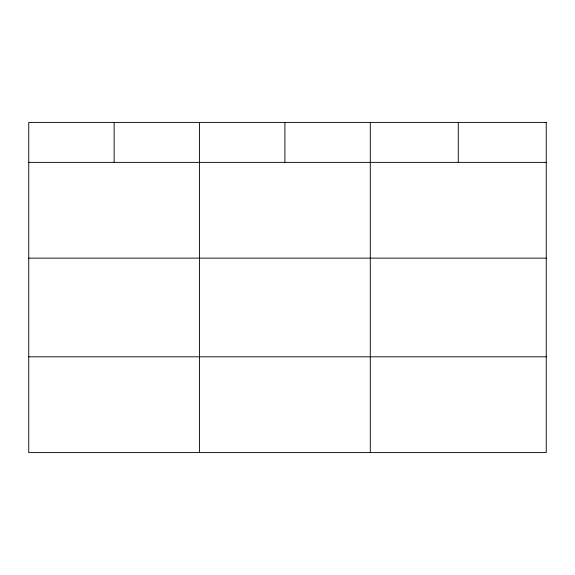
<?xml version="1.0" encoding="UTF-8"?>
<svg xmlns="http://www.w3.org/2000/svg" width="575" height="575" viewBox="0 0 575 575"><rect width="100%" height="100%" fill="white"/><g stroke="black" fill="none" stroke-linecap="round" stroke-linejoin="round"><path stroke-width="0.86" d="M28.75 162.373L546.25 162.373M28.75 258.139L546.25 258.139M28.75 356.816L546.25 356.816M458.275 122.41L458.275 162.373M370.3 122.41L370.3 452.59M284.912 122.41L284.912 162.373M199.525 122.41L199.525 452.59M114.138 122.41L114.138 162.373M546.25 122.41L28.75 122.41L28.75 452.59L546.25 452.59L546.25 122.41"/></g></svg>
